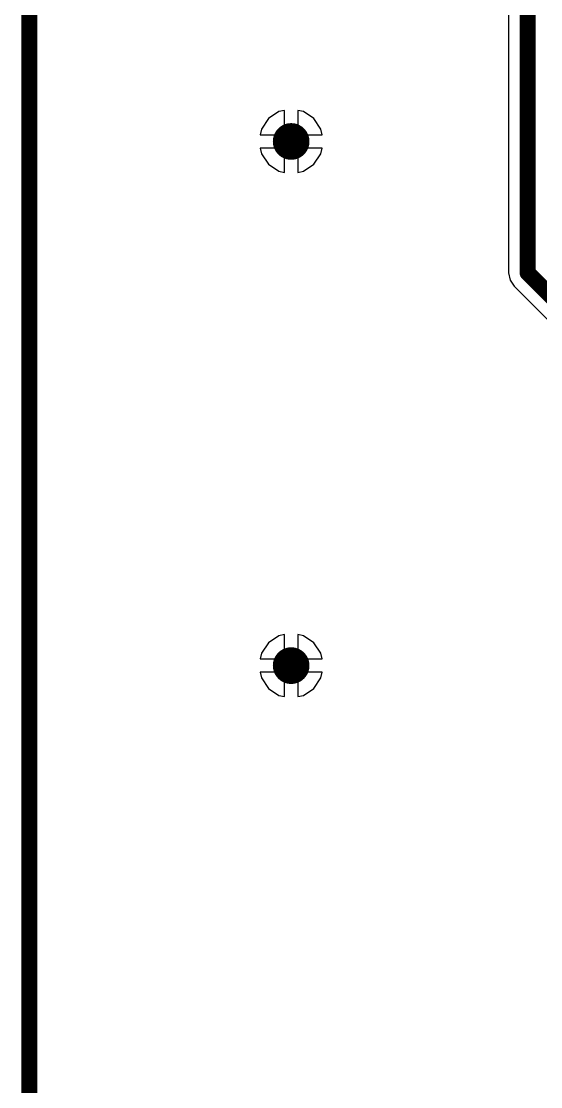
# Model space of a CAD drawing. Header units: millimetres. Extents: x 45 to 209, y 90 to 189.
# Drawn here: x 45.15 to 55.07, y 106.84 to 127.16 of the extents above; entities that cross this region are included whole.
import ezdxf

# ---------------------------------------------------------------- set-up
doc = ezdxf.new("R2010")
doc.units = ezdxf.units.MM
for name, color, linetype in [('BottomLayer', 5, 'Continuous'), ('Mechanical1', 6, 'Continuous'), ('MultiLayer', 9, 'Continuous'), ('TopLayer', 1, 'Continuous'), ('ViaHoleLayer', 16, 'Continuous')]:
    doc.layers.add(name, color=color, linetype=linetype)

msp = doc.modelspace()

# ---------------------------------------------------------------- linework, layer by layer
at = {"layer": 'BottomLayer'}
for p, q in [((45.307, 92.372), (45.307, 188.872)), ((50.072, 125.441), (49.872, 125.308)), ((50.18, 125.463), (50.072, 125.441)), ((50.18, 124.999), (50.18, 125.463)), ((50.543, 125.441), (50.434, 125.463)), ((50.434, 125.463), (50.434, 124.999)), ((50.743, 125.308), (50.543, 125.441)), ((49.872, 125.308), (49.738, 125.108)), ((50.876, 125.108), (50.743, 125.308)), ((49.738, 125.108), (49.717, 124.999)), ((50.898, 124.999), (50.876, 125.108)), ((49.717, 124.999), (50.18, 124.999)), ((50.434, 124.999), (50.898, 124.999)), ((50.18, 124.745), (49.717, 124.745)), ((49.717, 124.745), (49.738, 124.637)), ((49.738, 124.637), (49.872, 124.437)), ((50.18, 124.282), (50.18, 124.745)), ((50.898, 124.745), (50.434, 124.745)), ((50.434, 124.745), (50.434, 124.282)), ((50.743, 124.437), (50.876, 124.637)), ((50.876, 124.637), (50.898, 124.745)), ((49.872, 124.437), (50.072, 124.303)), ((50.543, 124.303), (50.743, 124.437)), ((50.072, 124.303), (50.18, 124.282)), ((50.434, 124.282), (50.543, 124.303)), ((50.18, 115.463), (50.072, 115.441)), ((50.18, 114.999), (50.18, 115.463)), ((50.543, 115.441), (50.434, 115.463)), ((50.434, 115.463), (50.434, 114.999)), ((49.872, 115.308), (49.738, 115.108)), ((50.072, 115.441), (49.872, 115.308)), ((50.743, 115.308), (50.543, 115.441)), ((50.876, 115.108), (50.743, 115.308)), ((49.738, 115.108), (49.717, 114.999)), ((50.898, 114.999), (50.876, 115.108)), ((49.717, 114.999), (50.18, 114.999)), ((50.434, 114.999), (50.898, 114.999)), ((50.18, 114.745), (49.717, 114.745)), ((49.717, 114.745), (49.738, 114.637)), ((50.18, 114.282), (50.18, 114.745)), ((50.898, 114.745), (50.434, 114.745)), ((50.434, 114.745), (50.434, 114.282)), ((50.876, 114.637), (50.898, 114.745)), ((49.738, 114.637), (49.872, 114.437)), ((49.872, 114.437), (50.072, 114.303)), ((50.543, 114.303), (50.743, 114.437)), ((50.743, 114.437), (50.876, 114.637)), ((50.072, 114.303), (50.18, 114.282)), ((50.434, 114.282), (50.543, 114.303))]:
    msp.add_line(p, q, dxfattribs=at)
at = {"layer": 'BottomLayer', "const_width": 0.35}
for points in [[(50.132, 124.872, 1), (50.482, 124.872, 1)], [(50.132, 114.872, 1), (50.482, 114.872, 1)]]:
    msp.add_lwpolyline(points, format="xyb", close=True, dxfattribs=at)
at = {"layer": 'Mechanical1', "const_width": 0.305}
msp.add_lwpolyline([(45.307, 92.372), (45.307, 188.872)], dxfattribs=at)
at = {"layer": 'MultiLayer', "const_width": 0.35}
for points in [[(50.132, 124.872, 1), (50.482, 124.872, 1)], [(50.132, 114.872, 1), (50.482, 114.872, 1)]]:
    msp.add_lwpolyline(points, format="xyb", close=True, dxfattribs=at)
at = {"layer": 'TopLayer'}
for p, q in [((45.307, 92.668), (45.307, 188.872)), ((54.458, 171.776), (54.458, 122.366)), ((50.072, 125.441), (49.872, 125.308)), ((50.18, 125.463), (50.072, 125.441)), ((50.18, 124.999), (50.18, 125.463)), ((50.543, 125.441), (50.434, 125.463)), ((50.434, 125.463), (50.434, 124.999)), ((50.743, 125.308), (50.543, 125.441)), ((49.872, 125.308), (49.738, 125.108)), ((50.876, 125.108), (50.743, 125.308)), ((49.738, 125.108), (49.717, 124.999)), ((50.898, 124.999), (50.876, 125.108)), ((49.717, 124.999), (50.18, 124.999)), ((50.434, 124.999), (50.898, 124.999)), ((50.18, 124.745), (49.717, 124.745)), ((49.717, 124.745), (49.738, 124.637)), ((49.738, 124.637), (49.872, 124.437)), ((50.18, 124.282), (50.18, 124.745)), ((50.898, 124.745), (50.434, 124.745)), ((50.434, 124.745), (50.434, 124.282)), ((50.743, 124.437), (50.876, 124.637)), ((50.876, 124.637), (50.898, 124.745)), ((49.872, 124.437), (50.072, 124.303)), ((50.543, 124.303), (50.743, 124.437)), ((50.072, 124.303), (50.18, 124.282)), ((50.434, 124.282), (50.543, 124.303)), ((54.458, 122.366), (54.458, 122.366)), ((54.458, 122.366), (54.486, 122.227)), ((54.486, 122.227), (54.564, 122.109)), ((54.564, 122.109), (60.223, 116.451)), ((50.18, 115.463), (50.072, 115.441)), ((50.18, 114.999), (50.18, 115.463)), ((50.543, 115.441), (50.434, 115.463)), ((50.434, 115.463), (50.434, 114.999)), ((49.872, 115.308), (49.738, 115.108)), ((50.072, 115.441), (49.872, 115.308)), ((50.743, 115.308), (50.543, 115.441)), ((50.876, 115.108), (50.743, 115.308)), ((49.738, 115.108), (49.717, 114.999)), ((50.898, 114.999), (50.876, 115.108)), ((49.717, 114.999), (50.18, 114.999)), ((50.434, 114.999), (50.898, 114.999)), ((50.18, 114.745), (49.717, 114.745)), ((49.717, 114.745), (49.738, 114.637)), ((50.18, 114.282), (50.18, 114.745)), ((50.898, 114.745), (50.434, 114.745)), ((50.434, 114.745), (50.434, 114.282)), ((50.876, 114.637), (50.898, 114.745)), ((49.738, 114.637), (49.872, 114.437)), ((49.872, 114.437), (50.072, 114.303)), ((50.543, 114.303), (50.743, 114.437)), ((50.743, 114.437), (50.876, 114.637)), ((50.072, 114.303), (50.18, 114.282)), ((50.434, 114.282), (50.543, 114.303))]:
    msp.add_line(p, q, dxfattribs=at)
at = {"layer": 'TopLayer', "const_width": 0.305}
for points in [[(54.821, 122.366), (54.821, 171.776)], [(54.821, 122.366), (60.821, 116.366)]]:
    msp.add_lwpolyline(points, dxfattribs=at)
at = {"layer": 'TopLayer'}
for points, const_width in [([(50.132, 124.872, 1), (50.482, 124.872, 1)], 0.35), ([(54.744, 122.366, 1), (54.897, 122.366, 1)], 0.152), ([(54.744, 122.366, 1), (54.897, 122.366, 1)], 0.152), ([(50.132, 114.872, 1), (50.482, 114.872, 1)], 0.35)]:
    msp.add_lwpolyline(points, format="xyb", close=True, dxfattribs=dict(at, const_width=const_width))
at = {"layer": 'ViaHoleLayer', "const_width": 0.175}
for points in [[(50.22, 124.872, 1), (50.395, 124.872, 1)], [(50.22, 114.872, 1), (50.395, 114.872, 1)]]:
    msp.add_lwpolyline(points, format="xyb", close=True, dxfattribs=at)

doc.saveas('drawing.dxf')
